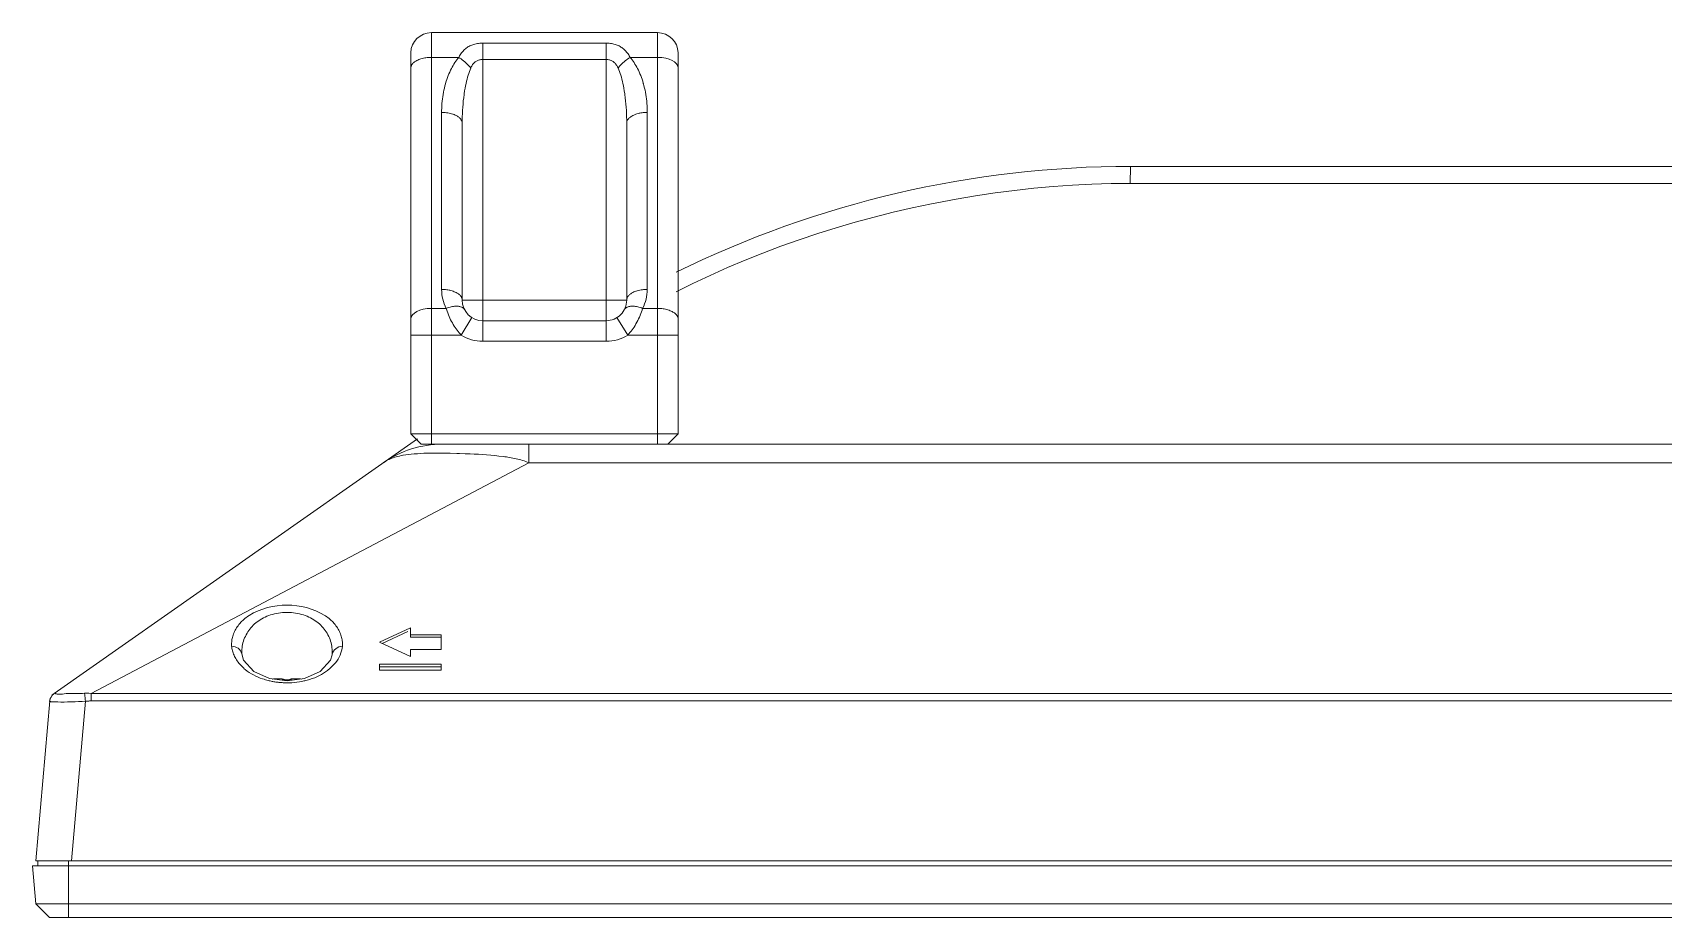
# Model space of a CAD drawing. Extents: x -382 to 1420, y -377 to 265.
# Drawn here: x -334.33 to -328.09, y 31.97 to 35.35 of the extents above; entities that cross this region are included whole.
import ezdxf

# ---------------------------------------------------------------- set-up
doc = ezdxf.new("R2010")
doc.units = 0
doc.header["$MEASUREMENT"] = 0
doc.layers.add('PDF_レイヤー 1', color=7, linetype='CONTINUOUS')

msp = doc.modelspace()

# ---------------------------------------------------------------- linework, layer by layer
at = {"layer": 'PDF_レイヤー 1', "lineweight": 0}
for points in [[(-332.80213, 33.77849), (-332.80213, 35.35313, 0.4071462), (-332.88086, 35.27635), (-332.88086, 35.2744), (-332.88083, 33.81782), (-331.85731, 33.81782), (-331.85731, 35.2744), (-331.85731, 35.27635, 0.4075141), (-331.93604, 35.35313), (-331.93604, 33.77855)], [(-332.684, 35.0069), (-332.684, 34.3296), (-332.05416, 34.32962, -0.414431), (-332.13295, 34.25087), (-332.60487, 34.25056, -0.4133133), (-332.68406, 34.32965), (-332.6842, 34.33174), (-332.68447, 34.33368), (-332.68489, 34.33576), (-332.68545, 34.33771), (-332.68628, 34.33965), (-332.68739, 34.3416), (-332.6885, 34.34354), (-332.69003, 34.34535), (-332.6917, 34.34729), (-332.6935, 34.34924), (-332.69572, 34.35104), (-332.69808, 34.35299), (-332.70086, 34.35479), (-332.70378, 34.35646), (-332.70711, 34.35826), (-332.71058, 34.36007), (-332.71447, 34.36173), (-332.7185, 34.36326), (-332.7228, 34.36465), (-332.72739, 34.36604), (-332.73197, 34.36729), (-332.73378, 34.36757), (-332.7385, 34.36854), (-332.74294, 34.36923), (-332.74766, 34.36979), (-332.75238, 34.37021), (-332.75738, 34.37048), (-332.7628, 34.37048), (-332.76275, 35.04778), (-332.75927, 35.04778), (-332.75413, 35.04751), (-332.749, 35.04723), (-332.74386, 35.04653), (-332.739, 35.04584), (-332.734, 35.04487), (-332.72914, 35.0439), (-332.72442, 35.04251), (-332.71969, 35.04112), (-332.719, 35.04084), (-332.71483, 35.03945), (-332.71122, 35.03792), (-332.70775, 35.0364), (-332.70469, 35.03487), (-332.70192, 35.0332), (-332.69942, 35.03154), (-332.69706, 35.02973), (-332.69497, 35.02793), (-332.69289, 35.02598), (-332.69122, 35.02404), (-332.68956, 35.02195), (-332.68886, 35.02098), (-332.68747, 35.01876), (-332.6865, 35.01668), (-332.68553, 35.01473), (-332.68484, 35.01265), (-332.68442, 35.0107), (-332.68414, 35.00876), (-332.684, 35.00696), (-332.684, 35.01848), (-332.68372, 35.03084), (-332.68331, 35.04334), (-332.68261, 35.05556), (-332.68178, 35.06764), (-332.68081, 35.07987), (-332.6797, 35.09195), (-332.67831, 35.10389), (-332.67678, 35.11583), (-332.67622, 35.11945), (-332.6747, 35.13014), (-332.67303, 35.14), (-332.67123, 35.14944), (-332.66942, 35.15833), (-332.66748, 35.1668), (-332.66553, 35.17486), (-332.66345, 35.18277), (-332.66123, 35.19013), (-332.65887, 35.19735), (-332.65637, 35.2043), (-332.65387, 35.2111), (-332.65119, 35.21763), (-332.65452, 35.2218), (-332.65813, 35.22582), (-332.66188, 35.22985), (-332.66591, 35.23388), (-332.67007, 35.23791), (-332.67438, 35.24166), (-332.67896, 35.24555), (-332.68354, 35.24916), (-332.68382, 35.24929), (-332.68799, 35.25235), (-332.69257, 35.25554), (-332.69715, 35.25846), (-332.69604, 35.26054), (-332.69382, 35.26443), (-332.69146, 35.26832), (-332.68896, 35.27207), (-332.68632, 35.27568), (-332.68354, 35.27901), (-332.68063, 35.28221), (-332.67771, 35.2854), (-332.67466, 35.28832), (-332.6716, 35.29096), (-332.66841, 35.2936), (-332.66521, 35.29596), (-332.66188, 35.29818), (-332.65841, 35.30012), (-332.65494, 35.30207), (-332.65119, 35.30387), (-332.64744, 35.3054), (-332.64341, 35.30693), (-332.63924, 35.30818), (-332.63508, 35.30943), (-332.63063, 35.31054), (-332.62605, 35.31137), (-332.6216, 35.31207), (-332.61674, 35.31262), (-332.61202, 35.3129), (-332.6073, 35.31304), (-332.60522, 35.31318)], [(-332.09143, 34.26274), (-332.04985, 34.19575, -0.139031), (-332.13295, 34.17214), (-332.60527, 34.17214), (-332.60527, 35.31312), (-332.1329, 35.31312), (-332.13095, 35.31312), (-332.12609, 35.31298), (-332.12137, 35.31257), (-332.11665, 35.31201), (-332.11207, 35.31132), (-332.10762, 35.31048), (-332.10318, 35.30951), (-332.09887, 35.30826), (-332.09485, 35.30687), (-332.09082, 35.30548), (-332.08693, 35.30382), (-332.08332, 35.30201), (-332.07971, 35.30021), (-332.07638, 35.29812), (-332.07304, 35.2959), (-332.06985, 35.29354), (-332.06665, 35.29104), (-332.06346, 35.28826), (-332.06054, 35.28535), (-332.05749, 35.28229), (-332.05471, 35.27896), (-332.05193, 35.27563), (-332.04916, 35.27201), (-332.04666, 35.26827), (-332.04429, 35.26452), (-332.04221, 35.26049), (-332.04109, 35.25846), (-332.0372, 35.25374), (-332.03345, 35.24888), (-332.0297, 35.24374), (-332.02609, 35.23846), (-332.02262, 35.23291), (-332.01914, 35.22721), (-332.01581, 35.22138), (-332.01262, 35.21527), (-332.00942, 35.20902), (-332.00637, 35.20249), (-332.00345, 35.19583), (-332.00067, 35.18888), (-331.99804, 35.1818), (-331.9954, 35.17444), (-331.99304, 35.1668), (-331.99067, 35.15902), (-331.99026, 35.15736), (-331.98804, 35.14944), (-331.98609, 35.14125), (-331.98415, 35.13306), (-331.98248, 35.12472), (-331.98095, 35.11639), (-331.9797, 35.10792), (-331.97859, 35.09931), (-331.97748, 35.0907), (-331.97679, 35.08195), (-331.97623, 35.0732), (-331.97568, 35.06431), (-331.97554, 35.05528), (-331.9754, 35.04778)], [(-332.1329, 35.25039), (-332.12998, 35.25025), (-332.12693, 35.24998), (-332.12609, 35.24998), (-332.12304, 35.24942), (-332.11998, 35.24873), (-332.11707, 35.24775), (-332.11429, 35.24678), (-332.11165, 35.24553), (-332.10901, 35.24428), (-332.10665, 35.24275), (-332.10429, 35.24123), (-332.10221, 35.23942), (-332.10012, 35.23762), (-332.09804, 35.23553), (-332.0961, 35.23303), (-332.09415, 35.23053), (-332.09235, 35.22789), (-332.09054, 35.22498), (-332.08901, 35.22178), (-332.08735, 35.21859), (-332.08699, 35.21758), (-332.08435, 35.21105), (-332.08171, 35.20438), (-332.07935, 35.1973), (-332.07699, 35.19022), (-332.07476, 35.18272), (-332.07268, 35.17494), (-332.0706, 35.16675), (-332.06879, 35.15828), (-332.06685, 35.14939), (-332.06518, 35.14008), (-332.06352, 35.13008), (-332.06199, 35.11939), (-332.06143, 35.11578), (-332.0599, 35.10384), (-332.05852, 35.09189), (-332.0574, 35.07981), (-332.05643, 35.06773), (-332.0556, 35.05551), (-332.05504, 35.04329), (-332.05449, 35.03093), (-332.05421, 35.01843), (-332.05418, 35.00694), (-332.05404, 35.00902), (-332.05377, 35.01097), (-332.05335, 35.01305), (-332.05266, 35.015), (-332.05182, 35.01694), (-332.05085, 35.01888), (-332.0496, 35.02083), (-332.04821, 35.02263), (-332.04654, 35.02458), (-332.0446, 35.02652), (-332.04252, 35.02833), (-332.04002, 35.03027), (-332.03738, 35.03208), (-332.03446, 35.03388), (-332.03113, 35.03569), (-332.02752, 35.03736), (-332.02377, 35.03902), (-332.0196, 35.04055), (-332.0153, 35.04194), (-332.01085, 35.04333), (-332.00613, 35.04458), (-332.00433, 35.04485), (-331.99974, 35.04583), (-331.99516, 35.04652), (-331.99058, 35.04708), (-331.98586, 35.04749), (-331.98072, 35.04777), (-331.97544, 35.04777), (-331.97544, 34.37047, -0.1196632), (-331.99312, 34.29792), (-331.93604, 34.29792), (-331.93493, 34.29792), (-331.92937, 34.29792), (-331.92451, 34.29764), (-331.91965, 34.29723), (-331.91521, 34.29653), (-331.91049, 34.29584), (-331.9059, 34.29487), (-331.90535, 34.29473), (-331.90077, 34.29348), (-331.89618, 34.29223), (-331.89188, 34.2907), (-331.88771, 34.28917), (-331.88396, 34.28751), (-331.88035, 34.28584), (-331.87716, 34.28403), (-331.8741, 34.28223), (-331.87146, 34.28042), (-331.8691, 34.27848), (-331.86688, 34.27667), (-331.86494, 34.27473), (-331.86327, 34.27278), (-331.86188, 34.27098), (-331.86063, 34.26903), (-331.85966, 34.26709), (-331.85883, 34.26515), (-331.85813, 34.2632), (-331.85771, 34.26112), (-331.85744, 34.25917), (-331.8573, 34.25709)], [(-279.52853, 34.79878, 0.280082), (-279.59847, 34.84136), (-330.12523, 34.84136), (-330.12631, 34.77634), (-327.31087, 34.77634)], [(-332.76273, 34.37041, 0.1187997), (-332.74514, 34.29788), (-332.74402, 34.29455), (-332.7418, 34.28746), (-332.7393, 34.28052), (-332.7368, 34.27385), (-332.73403, 34.26719), (-332.73125, 34.26066), (-332.72819, 34.25427), (-332.725, 34.24802), (-332.7218, 34.24205), (-332.71847, 34.23622), (-332.71486, 34.23052), (-332.71139, 34.22483), (-332.70764, 34.21955), (-332.70375, 34.21428), (-332.69972, 34.20914), (-332.69556, 34.204), (-332.69111, 34.19886), (-332.68833, 34.1958), (-332.64681, 34.26274)], [(-332.88086, 34.1958), (-332.68838, 34.1958, 0.139031), (-332.60529, 34.1722)], [(-332.85563, 33.79863), (-334.24677, 32.82454, 0.223918), (-334.26345, 32.79571), (-334.31694, 32.18412), (-276.96453, 32.18412), (-277.018, 32.79573, 0.222358), (-277.03783, 32.82509), (-277.037, 32.82537), (-277.03603, 32.82523), (-277.03464, 32.82454), (-278.41785, 33.79306)], [(-332.76029, 33.77849, 0.1540092), (-332.98603, 33.70724), (-332.982, 33.71001), (-332.9777, 33.71265), (-332.97325, 33.71529), (-332.96853, 33.71779), (-332.96367, 33.72001), (-332.95867, 33.72224), (-332.95339, 33.72432), (-332.94798, 33.7264), (-332.94228, 33.72821), (-332.93645, 33.73001), (-332.93048, 33.73168), (-332.92423, 33.73307), (-332.91784, 33.73446), (-332.91118, 33.73571), (-332.91047, 33.73565), (-332.90019, 33.73732), (-332.88978, 33.73857), (-332.8788, 33.73996), (-332.86756, 33.74107), (-332.85575, 33.7419), (-332.84353, 33.7426), (-332.83061, 33.74329), (-332.81687, 33.74371), (-332.80228, 33.74398), (-332.78631, 33.74398), (-332.76854, 33.74398), (-332.74757, 33.74371), (-332.73035, 33.74329), (-332.70465, 33.74273), (-332.69493, 33.74246), (-332.67313, 33.74176), (-332.65366, 33.7411, -0.02029), (-332.5275, 33.73094, -0.0257489), (-332.47791, 33.72271, -0.0439091), (-332.42902, 33.70724), (-334.10457, 32.82454), (-334.10464, 32.79571), (-277.17692, 32.79571)], [(-332.84153, 33.77849), (-332.76029, 33.77849), (-278.5212, 33.77854, -0.1535897)], [(-333.5275, 32.97609, 0.3513117), (-333.5667, 33.00486), (-333.56698, 33.00902), (-333.56698, 33.01305), (-333.56698, 33.01722), (-333.56656, 33.02152), (-333.56615, 33.02583), (-333.56545, 33.03027), (-333.56462, 33.03457), (-333.56351, 33.03916), (-333.56226, 33.0436), (-333.56073, 33.04805), (-333.55906, 33.05263), (-333.55726, 33.05721), (-333.55517, 33.06179), (-333.55295, 33.06624), (-333.55045, 33.07082), (-333.54781, 33.07513), (-333.54504, 33.07957), (-333.54212, 33.08374), (-333.53893, 33.0879), (-333.53782, 33.08929), (-333.53448, 33.09318), (-333.53115, 33.09707), (-333.52768, 33.10054), (-333.52393, 33.10415), (-333.52004, 33.10776), (-333.51587, 33.11123), (-333.51143, 33.11457), (-333.50671, 33.11804), (-333.50171, 33.12151), (-333.4995, 33.12304, -0.2740151), (-333.20996, 33.12296), (-333.20773, 33.12143), (-333.20273, 33.11796), (-333.19801, 33.11448), (-333.19357, 33.11101), (-333.1894, 33.10754), (-333.18551, 33.10407), (-333.1819, 33.10046), (-333.17829, 33.09685), (-333.17496, 33.0931), (-333.17176, 33.08907), (-333.17065, 33.08782), (-333.1676, 33.08365), (-333.16454, 33.07949), (-333.16177, 33.07518), (-333.15913, 33.07074), (-333.15677, 33.06629), (-333.1544, 33.06171), (-333.15232, 33.05727), (-333.15052, 33.05268), (-333.14885, 33.0481), (-333.14732, 33.04366), (-333.14607, 33.03907), (-333.14496, 33.03463), (-333.14413, 33.03019), (-333.14343, 33.02574), (-333.14288, 33.02158), (-333.14274, 33.01727), (-333.1426, 33.0131), (-333.14274, 33.00894), (-333.14284, 33.00498, 0.348315), (-333.18247, 32.97276), (-333.18865, 32.95229), (-333.22768, 32.90841), (-333.28738, 32.88123), (-333.35451, 32.87227), (-333.42158, 32.88102), (-333.48143, 32.9081), (-333.52091, 32.95215), (-333.5275, 32.97609)], [(-333.56669, 33.00491), (-333.56627, 33.00088), (-333.56558, 32.99658), (-333.56474, 32.99241), (-333.56377, 32.98811), (-333.56252, 32.98394), (-333.56099, 32.9795), (-333.55933, 32.97519), (-333.55752, 32.97075), (-333.55544, 32.96644), (-333.55322, 32.962), (-333.55072, 32.95755), (-333.54808, 32.95325), (-333.54516, 32.94894), (-333.54211, 32.94464), (-333.53877, 32.94033), (-333.53544, 32.93617), (-333.53183, 32.93228), (-333.52808, 32.92825), (-333.52419, 32.9245), (-333.5203, 32.92089), (-333.5185, 32.91922), (-333.51447, 32.91575, 0.0852072), (-333.44803, 32.88026, 0.0234199), (-333.42635, 32.87388, 0.0069972), (-333.41215, 32.87064), (-333.40853, 32.86995), (-333.40479, 32.86926), (-333.4009, 32.8687), (-333.39715, 32.86815), (-333.39326, 32.86759), (-333.39312, 32.86759), (-333.38923, 32.86717), (-333.38548, 32.86676), (-333.38159, 32.86634), (-333.3777, 32.86606), (-333.37395, 32.86578)], [(-333.36475, 32.86535, 0.01515), (-333.351, 32.86521, 0.0139991), (-333.33612, 32.8657, 0.032071), (-333.29739, 32.87069, 0.0140523), (-333.28325, 32.87377, 0.0192592), (-333.26192, 32.88007, 0.1427785), (-333.16932, 32.94151, 0.1459448), (-333.14286, 33.0049)], [(-333.39833, 32.88081), (-333.39227, 32.88095), (-333.37269, 32.88095), (-333.37269, 32.88081), (-333.37283, 32.88067), (-333.37283, 32.88053), (-333.37283, 32.88039), (-333.37283, 32.88026), (-333.37283, 32.88012), (-333.37283, 32.87998), (-333.37283, 32.87984), (-333.37269, 32.8797), (-333.37275, 32.87953), (-333.37261, 32.87926), (-333.37247, 32.87898), (-333.37233, 32.87898), (-333.37191, 32.87856), (-333.37136, 32.87828), (-333.37108, 32.87814), (-333.37052, 32.87787), (-333.36997, 32.87773), (-333.36941, 32.87745), (-333.36886, 32.87731), (-333.3683, 32.87717), (-333.36623, 32.87738), (-333.3654, 32.87724), (-333.36387, 32.87696), (-333.36207, 32.87669), (-333.36012, 32.87641), (-333.35333, 32.87641), (-333.35326, 32.87587), (-333.35436, 32.87641), (-333.3553, 32.87641), (-333.35628, 32.87641), (-333.35822, 32.87641), (-333.36072, 32.87655), (-333.36266, 32.87669), (-333.36447, 32.87696), (-333.36572, 32.87724), (-333.36611, 32.87742, 0.2519503), (-333.37282, 32.87957, -0.1729856), (-333.36658, 32.87674), (-333.3663, 32.87674), (-333.36533, 32.8766), (-333.36422, 32.87632), (-333.36353, 32.87632), (-333.36255, 32.87619), (-333.36144, 32.87605), (-333.36047, 32.87591), (-333.35936, 32.87591), (-333.35839, 32.87591), (-333.35741, 32.87591), (-333.35628, 32.87585), (-333.35628, 32.87599), (-333.35628, 32.87613), (-333.35628, 32.87627), (-333.35329, 32.87587), (-333.35246, 32.87587), (-333.35135, 32.87587), (-333.35023, 32.87587), (-333.34982, 32.87587), (-333.34871, 32.87601), (-333.34746, 32.87601), (-333.34635, 32.87614), (-333.34523, 32.87642), (-333.34412, 32.87656), (-333.34287, 32.87684), (-333.34265, 32.87763), (-333.34362, 32.87735), (-333.34501, 32.87707), (-333.34668, 32.8768), (-333.34876, 32.87652), (-333.35126, 32.87638), (-333.35332, 32.87645), (-333.35193, 32.87645), (-333.34985, 32.87645), (-333.3479, 32.87673), (-333.3461, 32.87687), (-333.34457, 32.87714), (-333.34265, 32.87769), (-333.3421, 32.87782), (-333.34196, 32.87782, -0.246156), (-333.337, 32.88095), (-333.31736, 32.88088), (-333.31125, 32.88074)], [(-333.33687, 32.88092), (-333.33687, 32.88064), (-333.33687, 32.88037), (-333.33687, 32.88023), (-333.33687, 32.88009), (-333.33687, 32.87995), (-333.33687, 32.87981), (-333.33687, 32.87967), (-333.34176, 32.87702), (-333.34135, 32.87716), (-333.34079, 32.8773), (-333.34024, 32.87744), (-333.33968, 32.87757), (-333.33912, 32.87785), (-333.33871, 32.87813), (-333.33815, 32.87827), (-333.33774, 32.87855), (-333.33718, 32.87896), (-333.33704, 32.87924), (-333.3369, 32.87952, 0.2093203), (-333.3423, 32.87777)], [(-334.25354, 32.79253), (-334.25396, 32.79253), (-334.25493, 32.79253), (-334.2559, 32.79267), (-334.25674, 32.79267), (-334.25771, 32.7928), (-334.25868, 32.79294), (-334.25979, 32.79308), (-334.26104, 32.79322), (-334.26215, 32.79336), (-334.26285, 32.7935), (-334.26326, 32.79378), (-334.2634, 32.79405), (-334.26354, 32.79419), (-334.26354, 32.79433, -0.0879766), (-334.26101, 32.80464, -0.1103846), (-334.24671, 32.82452), (-334.2456, 32.82522), (-334.24449, 32.82536), (-334.24353, 32.82508), (-334.24159, 32.82411), (-334.2395, 32.82327), (-334.23728, 32.82258), (-334.23492, 32.82216), (-334.23228, 32.82175), (-334.2295, 32.82147), (-334.22645, 32.82147), (-334.22298, 32.82161), (-334.21909, 32.82189), (-334.21395, 32.8223), (-334.20742, 32.823), (-334.2009, 32.82369), (-334.19409, 32.82411), (-334.18659, 32.82439), (-334.1784, 32.82466), (-334.16826, 32.82466), (-334.15701, 32.82466), (-334.15576, 32.82466), (-334.14548, 32.82466), (-334.13729, 32.8248), (-334.12992, 32.82508), (-334.12964, 32.823), (-334.12936, 32.82105), (-334.12908, 32.81897), (-334.12894, 32.81689), (-334.1288, 32.81647), (-334.12853, 32.81439), (-334.12839, 32.81244), (-334.12811, 32.81036), (-334.12783, 32.80828), (-334.12755, 32.80619), (-334.12742, 32.80466, 0.0100181), (-334.1263, 32.79435), (-334.17963, 32.18412)]]:
    msp.add_lwpolyline(points, format="xyb", dxfattribs=at)
for points in [[(-332.80213, 35.35313), (-331.9361, 35.35313)], [(-332.1329, 34.17214), (-332.1329, 35.31315)], [(-332.88087, 35.21763), (-332.88073, 35.21971), (-332.88046, 35.22166), (-332.88004, 35.22374), (-332.87948, 35.22569), (-332.87851, 35.22763), (-332.87754, 35.22957), (-332.87629, 35.23152), (-332.8749, 35.23332), (-332.87324, 35.23527), (-332.87129, 35.23721), (-332.86921, 35.23902), (-332.86671, 35.24096), (-332.86407, 35.24277), (-332.86101, 35.24457), (-332.85782, 35.24638), (-332.85421, 35.24804), (-332.85046, 35.24971), (-332.84629, 35.25124), (-332.84199, 35.25263), (-332.83741, 35.25402), (-332.83282, 35.25527), (-332.83227, 35.25541), (-332.82768, 35.25624), (-332.8231, 35.25707), (-332.81852, 35.25763), (-332.8138, 35.25818), (-332.8088, 35.25832), (-332.80324, 35.25846), (-332.80213, 35.25846), (-332.69714, 35.25846)], [(-332.7628, 35.04777), (-332.7628, 35.05527), (-332.76252, 35.0643), (-332.76211, 35.07319), (-332.76141, 35.08193), (-332.76058, 35.09068), (-332.75975, 35.09929), (-332.7585, 35.1079), (-332.75711, 35.11638), (-332.75572, 35.12471), (-332.75405, 35.13304), (-332.75225, 35.14123), (-332.75016, 35.14943), (-332.74808, 35.15748), (-332.74752, 35.15901), (-332.7453, 35.16679), (-332.7428, 35.17429), (-332.74016, 35.18165), (-332.73753, 35.18887), (-332.73461, 35.19567), (-332.73169, 35.20248), (-332.72878, 35.20901), (-332.72558, 35.21526), (-332.72239, 35.22137), (-332.71905, 35.2272), (-332.71572, 35.23289), (-332.71211, 35.23845), (-332.7085, 35.24373), (-332.70489, 35.24886), (-332.701, 35.25372), (-332.69711, 35.25845)], [(-332.65124, 35.21758), (-332.65082, 35.21855), (-332.6493, 35.22188), (-332.64763, 35.22494), (-332.64582, 35.22785), (-332.64402, 35.23063), (-332.64208, 35.23313), (-332.64013, 35.23549), (-332.63805, 35.23757), (-332.63596, 35.23952), (-332.63388, 35.24118), (-332.63152, 35.24285), (-332.62916, 35.24424), (-332.62652, 35.24563), (-332.62388, 35.24674), (-332.6211, 35.24785), (-332.61819, 35.24868), (-332.61513, 35.24938), (-332.61222, 35.24993), (-332.61124, 35.24993), (-332.60833, 35.25021), (-332.60527, 35.25035)], [(-332.60527, 35.25039), (-332.13295, 35.25039)], [(-332.08706, 35.21763), (-332.08372, 35.22152), (-332.08025, 35.22569), (-332.07747, 35.22874), (-332.07678, 35.2293), (-332.07275, 35.23346), (-332.06858, 35.23749), (-332.06428, 35.24138), (-332.0597, 35.24513), (-332.05525, 35.24874), (-332.05053, 35.25221), (-332.04581, 35.25541), (-332.04109, 35.25846), (-331.9361, 35.25846)], [(-332.05417, 35.00696), (-332.05417, 34.32965)], [(-331.86498, 34.36167), (-331.80054, 34.39347), (-331.73499, 34.4243), (-331.66861, 34.45388), (-331.60125, 34.48235), (-331.53278, 34.50971), (-331.46362, 34.53582), (-331.39377, 34.56068), (-331.32308, 34.58442), (-331.2517, 34.60678), (-331.17976, 34.62775), (-331.10713, 34.64747), (-331.03422, 34.6658), (-330.96075, 34.68289), (-330.88701, 34.69844), (-330.86687, 34.70247), (-330.79285, 34.71636), (-330.71855, 34.72885), (-330.64411, 34.73983), (-330.56968, 34.74927), (-330.49538, 34.75746), (-330.42108, 34.76399), (-330.34692, 34.76927), (-330.27317, 34.77302), (-330.19957, 34.77538), (-330.12638, 34.77635)], [(-332.05417, 34.3296), (-332.05417, 34.33154), (-332.05375, 34.33335), (-332.05334, 34.33543), (-332.05264, 34.33738), (-332.05181, 34.33946), (-332.0507, 34.34154), (-332.04931, 34.34363), (-332.04861, 34.3446), (-332.04709, 34.34682), (-332.04528, 34.34876), (-332.04334, 34.35057), (-332.04111, 34.35251), (-332.03889, 34.35418), (-332.03625, 34.35585), (-332.03348, 34.35751), (-332.03042, 34.35904), (-332.02709, 34.36071), (-332.02334, 34.3621), (-332.01931, 34.36362), (-332.01848, 34.3639), (-332.01376, 34.36529), (-332.00903, 34.36654), (-332.00417, 34.36765), (-331.99917, 34.36848), (-331.99431, 34.36932), (-331.98931, 34.36987), (-331.98418, 34.37015), (-331.9789, 34.37043), (-331.97543, 34.37043)], [(-332.67524, 34.29334), (-332.67607, 34.29487), (-332.67704, 34.29625), (-332.67829, 34.29764), (-332.67968, 34.29889), (-332.68135, 34.30014), (-332.68315, 34.30125), (-332.6851, 34.30223), (-332.68732, 34.3032), (-332.68996, 34.30403), (-332.6926, 34.30486), (-332.69551, 34.30542), (-332.69857, 34.30598), (-332.69982, 34.30611), (-332.70315, 34.30625), (-332.70649, 34.30639), (-332.70996, 34.30625), (-332.71343, 34.30598), (-332.71732, 34.30542), (-332.72148, 34.30459), (-332.72648, 34.30361), (-332.73037, 34.30264), (-332.73537, 34.30125), (-332.74023, 34.29973), (-332.74509, 34.29792), (-332.80217, 34.29792)], [(-332.063, 34.29334), (-332.06217, 34.29487), (-332.06106, 34.29625), (-332.05981, 34.29764), (-332.05842, 34.29889), (-332.05689, 34.30014), (-332.05509, 34.30125), (-332.053, 34.30223), (-332.05078, 34.3032), (-332.04828, 34.30403), (-332.04564, 34.30486), (-332.04273, 34.30542), (-332.03953, 34.30598), (-332.03828, 34.30611), (-332.03509, 34.30625), (-332.03175, 34.30639), (-332.02828, 34.30625), (-332.02481, 34.30598), (-332.02092, 34.30542), (-332.01662, 34.30459), (-332.01162, 34.30361), (-332.00787, 34.30264), (-332.00287, 34.30125), (-331.99801, 34.29973), (-331.99315, 34.29792), (-331.99509, 34.29153), (-331.99731, 34.28501), (-331.99981, 34.27834), (-332.00231, 34.27195), (-332.00273, 34.27084), (-332.00578, 34.26403), (-332.00884, 34.25751), (-332.01203, 34.25098), (-332.01537, 34.24473), (-332.0187, 34.23848), (-332.02231, 34.23251), (-332.02592, 34.22668), (-332.02967, 34.22112), (-332.03356, 34.21571), (-332.03745, 34.21043), (-332.04161, 34.20529), (-332.04564, 34.20043), (-332.04995, 34.19585)], [(-331.85731, 34.1958), (-332.04993, 34.1958)], [(-332.88086, 33.81782), (-332.84156, 33.77852)], [(-332.42902, 33.77849), (-332.42902, 33.70725)], [(-331.89671, 33.77849), (-331.85727, 33.8178)], [(-278.85245, 33.70729), (-332.42908, 33.70729)], [(-333.5275, 32.97609), (-333.52777, 32.98193), (-333.52791, 32.98762), (-333.52764, 32.99359), (-333.52708, 32.99956), (-333.52625, 33.00567), (-333.525, 33.01179), (-333.52347, 33.01803), (-333.52166, 33.02428), (-333.51958, 33.03053), (-333.51708, 33.03678), (-333.5143, 33.04275), (-333.51125, 33.04887), (-333.50791, 33.05484), (-333.505, 33.0597), (-333.50125, 33.06539), (-333.49722, 33.07081), (-333.49292, 33.07595), (-333.48861, 33.08095), (-333.48403, 33.08581), (-333.47903, 33.09039), (-333.47403, 33.09469), (-333.46861, 33.09886), (-333.46306, 33.10289), (-333.45723, 33.10664), (-333.45125, 33.11025), (-333.44487, 33.11358), (-333.43848, 33.11678), (-333.43181, 33.11969), (-333.42473, 33.12233), (-333.41765, 33.12469), (-333.41042, 33.12677), (-333.40292, 33.12872), (-333.39515, 33.13039), (-333.38737, 33.13177), (-333.37959, 33.13275), (-333.3714, 33.13358), (-333.36334, 33.134), (-333.35515, 33.13414), (-333.35473, 33.13414), (-333.35432, 33.13414), (-333.34626, 33.134), (-333.33807, 33.13358), (-333.33015, 33.13275), (-333.3221, 33.13177), (-333.31432, 33.13039), (-333.30682, 33.12872), (-333.29918, 33.12677), (-333.29196, 33.12469), (-333.28474, 33.12233), (-333.27794, 33.11969), (-333.27113, 33.11678), (-333.2646, 33.11358), (-333.25849, 33.11025), (-333.25238, 33.10664), (-333.24655, 33.10289), (-333.24099, 33.09886), (-333.23558, 33.09469), (-333.23058, 33.09039), (-333.22572, 33.08581), (-333.221, 33.08095), (-333.21669, 33.07608), (-333.21239, 33.07081), (-333.20836, 33.06539), (-333.20447, 33.0597), (-333.20155, 33.05484), (-333.19822, 33.04887), (-333.19516, 33.04275), (-333.19253, 33.03678), (-333.19003, 33.03053), (-333.18794, 33.02428), (-333.18614, 33.01803), (-333.18461, 33.01179), (-333.18336, 33.00567), (-333.18253, 32.99956), (-333.18197, 32.99359), (-333.18169, 32.98762), (-333.18183, 32.98193), (-333.18211, 32.97609)], [(-332.88241, 33.07503), (-333.00046, 33.02073)], [(-332.98996, 33.0159), (-332.89233, 33.06089)], [(-332.76429, 33.04899), (-332.88247, 33.04899)], [(-332.76429, 33.03935), (-332.88247, 33.03935)], [(-332.88241, 33.03935), (-332.88241, 33.07504)], [(-332.76429, 32.9925), (-332.76429, 33.04902)], [(-333.00047, 33.02077), (-332.88243, 32.96647)], [(-332.88241, 32.9925), (-332.76423, 32.9925)], [(-332.88241, 32.96646), (-332.88241, 32.99243)], [(-332.76429, 32.93601), (-333.00052, 32.93601)], [(-332.76429, 32.92632), (-333.00052, 32.92632)], [(-333.00047, 32.93601), (-333.00047, 32.91338)], [(-333.00047, 32.91336), (-332.76424, 32.91336)], [(-332.76429, 32.91336), (-332.76429, 32.936)], [(-333.40958, 32.87953), (-333.40985, 32.87953)], [(-333.40984, 32.87953), (-333.4097, 32.87953)], [(-333.40958, 32.87953), (-333.40958, 32.87953)], [(-333.40469, 32.88027), (-333.40955, 32.87957)], [(-333.39838, 32.88074), (-333.40463, 32.88032)], [(-333.36747, 32.87782), (-333.36747, 32.87782)], [(-333.36618, 32.87742), (-333.36743, 32.87784)], [(-333.35628, 32.87587), (-333.35475, 32.87587)], [(-333.35329, 32.87641), (-333.35329, 32.87627), (-333.35329, 32.87613), (-333.35329, 32.87599), (-333.35329, 32.87585)], [(-333.30488, 32.88027), (-333.31127, 32.88069)], [(-333.29999, 32.87953), (-333.30485, 32.88023)], [(-333.29999, 32.87953), (-333.29999, 32.87953)], [(-334.25361, 32.79255), (-334.24347, 32.792), (-334.23264, 32.79186), (-334.22112, 32.79172), (-334.20834, 32.79172), (-334.1957, 32.792), (-334.18292, 32.79228), (-334.17015, 32.79269), (-334.1664, 32.79283), (-334.15362, 32.79325), (-334.14084, 32.79367), (-334.13876, 32.7938), (-334.12626, 32.79436), (-334.12612, 32.79436), (-334.1239, 32.7945), (-334.12182, 32.79478), (-334.1196, 32.79505), (-334.11751, 32.79519), (-334.11529, 32.79533), (-334.11321, 32.79547), (-334.11113, 32.79561), (-334.1089, 32.79561), (-334.10668, 32.79575), (-334.1046, 32.79575)], [(-277.17685, 32.82454), (-334.10457, 32.82454), (-334.11332, 32.82523), (-334.12124, 32.82537), (-334.12985, 32.82509)], [(-334.32874, 32.16446), (-276.95273, 32.16446), (-276.96537, 32.01947)], [(-334.31607, 32.01941), (-334.3287, 32.1644)], [(-334.30901, 32.16446), (-334.30901, 32.18418)], [(-276.97239, 32.1644), (-276.97239, 32.18412), (-334.30897, 32.18412)], [(-334.19095, 32.18412), (-334.19095, 31.96761)], [(-277.01713, 31.9676), (-334.26426, 31.9676), (-334.31607, 32.0194)], [(-277.01721, 31.96761), (-276.96541, 32.01941), (-334.31601, 32.01941)]]:
    msp.add_lwpolyline(points, dxfattribs=at)
for centre, radius, start, end in [((-330.12524, 30.90566), 3.93569, 89.999864, 116.224498), ((-334.22015, 32.78504), 0.04632, 120.252761, 130.369666)]:
    msp.add_arc(centre, radius, start, end, dxfattribs=at)
for centre, major_axis, ratio, start_param, end_param in [((-331.98044, 35.19466), (0.12278, 0.02707), 0.4714865, 6.213217, 7.3818032), ((-332.76395, 34.23702), (-0.11633, 0.02377), 0.4819289, 5.1429413, 6.34839)]:
    msp.add_ellipse(centre, major_axis=major_axis, ratio=ratio, start_param=start_param, end_param=end_param, dxfattribs=at)
for points in [[(-333.40429, 32.88027), (-333.40609, 32.88013), (-333.40776, 32.87985), (-333.4097, 32.87957)], [(-333.39845, 32.88074), (-333.4004, 32.88074), (-333.40234, 32.88046), (-333.40429, 32.88032)], [(-333.39222, 32.88095), (-333.3943, 32.88095), (-333.39638, 32.88095), (-333.39847, 32.88081)], [(-333.3739, 32.86576), (-333.37084, 32.86562), (-333.36779, 32.86548), (-333.36473, 32.86534)], [(-333.3678, 32.87702), (-333.36739, 32.87702), (-333.36697, 32.87688), (-333.36655, 32.87674)], [(-333.31125, 32.88074), (-333.31334, 32.88088), (-333.31528, 32.88088), (-333.31736, 32.88088)], [(-333.31029, 32.88069), (-333.31057, 32.88069), (-333.31099, 32.88069), (-333.31127, 32.88069)], [(-333.30549, 32.88027), (-333.30716, 32.88041), (-333.30868, 32.88055), (-333.31035, 32.88069)], [(-333.29999, 32.87953), (-333.30179, 32.87981), (-333.3036, 32.88009), (-333.30554, 32.88023)]]:
    msp.add_open_spline(points, degree=3, dxfattribs=at)

doc.saveas('drawing.dxf')
